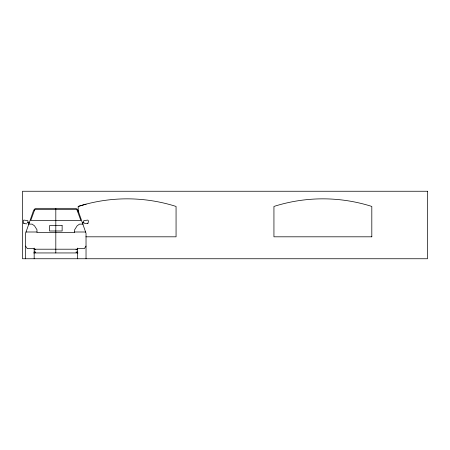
<?xml version="1.0" encoding="UTF-8"?>
<svg xmlns="http://www.w3.org/2000/svg" width="450" height="450" viewBox="0 0 450 450"><rect width="100%" height="100%" fill="white"/><g stroke="black" fill="none" stroke-linecap="round" stroke-linejoin="round"><path stroke-width="0.67" d="M28.114 222.536L27.911 220.708L24.047 220.084L23.462 220.286L23.192 222.069L23.991 223.335M86.029 246.088L84.302 248.664L77.456 248.664M34.515 209.199L33.598 210.336L25.594 233.257L25.594 258.75M87.626 223.335L88.425 222.069L88.155 220.286L87.576 220.084L83.706 220.708L83.503 222.536M82.552 223.312L83.987 222.733M82.401 222.727L83.976 222.137M34.779 208.873L36.506 208.328L75.116 208.328L76.843 208.873M78.188 211.961L78.188 206.438L86.147 204.131M88.11 223.532L84.33 223.65M28.569 224.128L32.108 224.128L34.509 225.833L36.984 229.781L36.984 232.493L74.633 232.493L74.633 229.781L77.108 225.833L79.509 224.128L83.047 224.128M25.942 231.998L36.984 231.998M74.633 231.998L85.674 231.998M85.877 236.812L176.062 236.812L176.062 206.438A161.482 161.482 0 0 0 78.188 206.438M34.166 248.664L27.315 248.664L25.594 246.088M34.166 249.204L77.456 249.204M34.166 249.733L35.483 249.733L35.483 249.204M77.456 249.733L76.134 249.733L76.134 249.204M34.166 251.961L35.483 251.961L35.483 252.534L34.166 252.534M77.456 251.961L76.134 251.961L76.134 252.534L77.456 252.534M33.649 252.945L77.968 252.945M23.507 223.532L26.809 223.847M27.641 222.137L29.222 222.727M27.63 222.733L29.07 223.312M77.102 209.199L78.019 210.336L86.029 233.257L86.029 258.75M77.456 248.096L77.456 258.75M55.811 208.328L55.811 252.945M34.166 248.096L34.166 258.75M34.453 210.336L30.741 220.528L80.876 220.528L77.164 210.336L76.388 209.374L35.229 209.374L34.453 210.336M427.5 191.25L22.5 191.25L22.5 258.75L427.5 258.75L427.5 191.25M62.134 225.641L49.489 225.641L49.489 230.996L62.134 230.996L62.134 225.641M371.812 236.812L273.938 236.812L273.938 206.438A161.482 161.482 0 0 1 371.812 206.438L371.812 236.812"/></g></svg>
